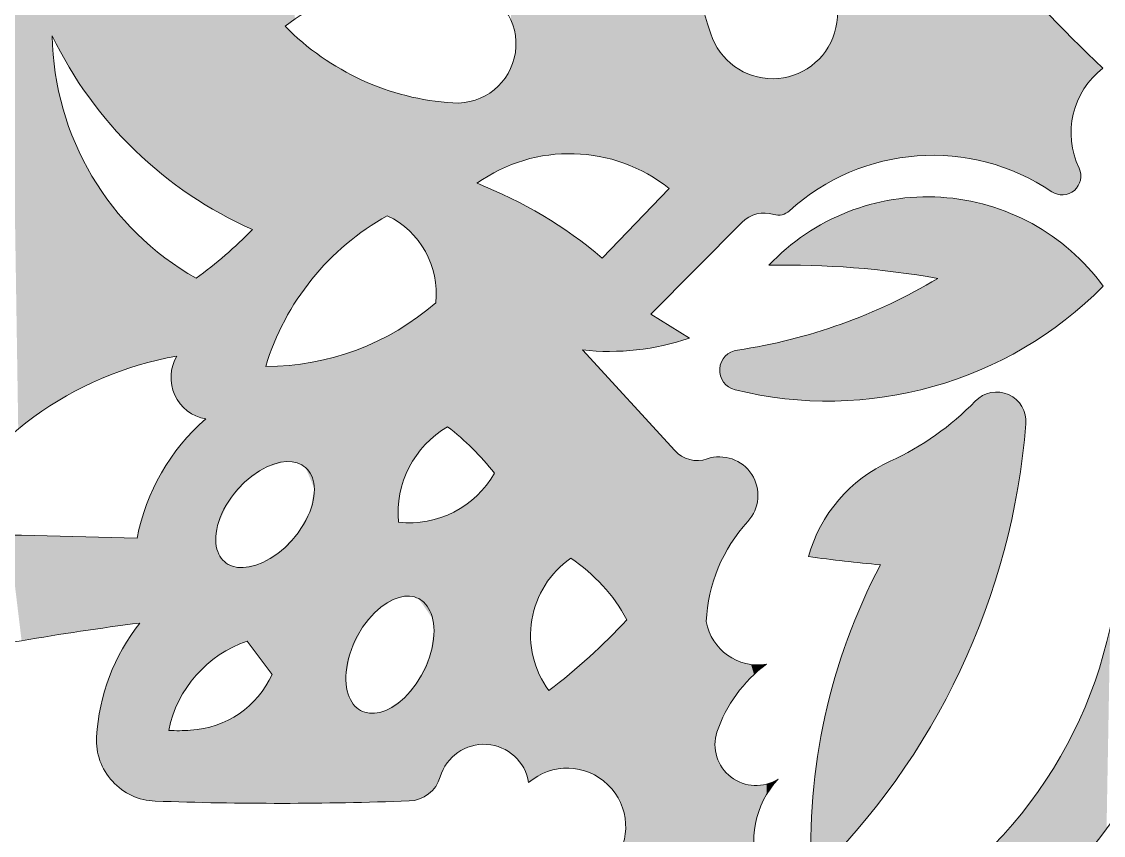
# Model space of a CAD drawing. Extents: x -99 to 297, y 0 to 529.
# Drawn here: x 210.97 to 220.08, y 345.49 to 352.34 of the extents above; entities that cross this region are included whole.
import ezdxf

# ---------------------------------------------------------------- set-up
doc = ezdxf.new("R2010")
doc.units = 0

msp = doc.modelspace()

# ---------------------------------------------------------------- linework, layer by layer
at = {"color": 7, "lineweight": 13, "ltscale": 0.020323}
msp.add_line((216.4249, 350.9365), (215.8603, 350.3517), dxfattribs=at)
at = {"color": 7, "lineweight": 13, "ltscale": 0.027256}
msp.add_line((217.0371, 350.6516), (216.2693, 349.8775), dxfattribs=at)
at = {"color": 7, "lineweight": 13, "ltscale": 0.009564}
msp.add_line((216.2693, 349.8775), (216.5947, 349.6763), dxfattribs=at)
at = {"color": 7, "lineweight": 13, "ltscale": 0.028765}
msp.add_line((215.6931, 349.5765), (216.4708, 348.7286), dxfattribs=at)
at = {"color": 7, "lineweight": 13, "ltscale": 0.008765}
msp.add_line((213.0796, 346.8432), (212.8688, 347.1233), dxfattribs=at)
at = {"color": 7, "lineweight": 13}
for points in [[(213.3595, 348.5869), (213.3441, 348.5988), (213.3274, 348.6091), (213.2904, 348.6249), (213.2483, 348.634), (213.2012, 348.6359), (213.1492, 348.6299), (213.0928, 348.6151), (213.0329, 348.5911), (212.9708, 348.5574), (212.9081, 348.5143), (212.8469, 348.4623), (212.7892, 348.4029), (212.7622, 348.3708), (212.7369, 348.3376), (212.7135, 348.3036), (212.692, 348.2689), (212.6728, 348.234), (212.6557, 348.1988), (212.6412, 348.1642), (212.6289, 348.1299), (212.6191, 348.0966), (212.6117, 348.064), (212.6066, 348.033), (212.6038, 348.0028), (212.6031, 347.9747), (212.6046, 347.9476), (212.6079, 347.9226), (212.6131, 347.8989), (212.6199, 347.8772), (212.6284, 347.8569), (212.6383, 347.8386), (212.6498, 347.8217), (212.6624, 347.8065), (212.6765, 347.7928), (212.6917, 347.7808), (212.7082, 347.7703), (212.745, 347.7542), (212.7868, 347.7447), (212.8336, 347.7424), (212.8854, 347.748), (212.9415, 347.7622), (213.0013, 347.7858), (213.0633, 347.8189), (213.126, 347.8615), (213.1874, 347.913), (213.2453, 347.9721), (213.2724, 348.004), (213.2979, 348.0371), (213.3215, 348.071), (213.3432, 348.1057), (213.3627, 348.1406), (213.38, 348.1758), (213.3948, 348.2104), (213.4074, 348.2448), (213.4174, 348.2781), (213.4251, 348.3109), (213.4304, 348.3421), (213.4335, 348.3723), (213.4344, 348.4007), (213.4332, 348.4279), (213.4301, 348.4531), (213.425, 348.477), (213.4184, 348.4988), (213.41, 348.5193), (213.4003, 348.5379), (213.389, 348.555), (213.3765, 348.5703), (213.3626, 348.5841)], [(214.3133, 347.481), (214.2955, 347.4889), (214.2769, 347.4951), (214.2372, 347.5019), (214.194, 347.501), (214.1476, 347.4919), (214.0983, 347.474), (214.0467, 347.4465), (213.9937, 347.4092), (213.9408, 347.3619), (213.8894, 347.3053), (213.8413, 347.2403), (213.7983, 347.1686), (213.7792, 347.131), (213.7619, 347.0926), (213.7466, 347.0537), (213.7334, 347.0146), (213.7224, 346.9758), (213.7135, 346.9372), (213.707, 346.8997), (213.7026, 346.8629), (213.7004, 346.8279), (213.7004, 346.7938), (213.7023, 346.762), (213.7062, 346.7314), (213.7118, 346.7033), (213.7192, 346.6768), (213.728, 346.6527), (213.7383, 346.6303), (213.7497, 346.6103), (213.7625, 346.592), (213.7762, 346.576), (213.7911, 346.5617), (213.8067, 346.5494), (213.8234, 346.5389), (213.8409, 346.5303), (213.8592, 346.5235), (213.8984, 346.5154), (213.9409, 346.5149), (213.9868, 346.5225), (214.0356, 346.5388), (214.0869, 346.5646), (214.1397, 346.6002), (214.1928, 346.6457), (214.2446, 346.7007), (214.2933, 346.7644), (214.3374, 346.835), (214.375, 346.9104), (214.391, 346.9492), (214.405, 346.9883), (214.4168, 347.0272), (214.4264, 347.0659), (214.4338, 347.1037), (214.4389, 347.1409), (214.4418, 347.1765), (214.4426, 347.2111), (214.4414, 347.2436), (214.4382, 347.2747), (214.4332, 347.3035), (214.4264, 347.3308), (214.4181, 347.3556), (214.4083, 347.3788), (214.3973, 347.3995), (214.3849, 347.4185), (214.3716, 347.4352), (214.357, 347.4502), (214.3417, 347.4631), (214.3254, 347.4742)]]:
    msp.add_lwpolyline(points, close=True, dxfattribs=at)
for centre, radius, start, end in [((228.1277, 360.487), 11.7329, 212.62128, 226.67947), ((219.0227, 353.0468), 2.3883, 166.35833, 199.69558), ((217.2947, 352.4094), 0.5469, 197.83837, 55.67321), ((214.3247, 350.8177), 1.8734, 76.9926, 127.38538), ((214.6339, 352.1566), 0.4992, 266.36054, 76.9926), ((214.7403, 353.8293), 2.1754, 224.44141, 266.36054), ((213.6171, 352.2608), 2.3913, 180.85645, 240.45364), ((214.2836, 353.6947), 3.3924, 205.67234, 246.17333), ((220.4987, 351.4052), 0.6891, 127.63483, 205.52645), ((215.5849, 349.8858), 1.3452, 51.35876, 125.45422), ((218.6449, 349.4254), 1.7919, 55.98012, 132.41415), ((219.7353, 351.0406), 0.157, 235.98012, 25.52645), ((213.4061, 347.4381), 3.8095, 49.89134, 68.46122), ((218.5994, 349.0329), 1.8344, 36.13282, 136.73912), ((215.1054, 348.8082), 2.174, 119.07152, 163.15894), ((213.7344, 350.0533), 0.7267, 353.83647, 64.34057), ((217.2273, 350.4629), 0.2679, 72.92113, 135.23388), ((217.3455, 350.8477), 0.1346, 252.92114, 312.41414), ((210.1995, 353.2494), 3.7985, 306.10673, 315.59509), ((217.4136, 343.0168), 7.2748, 79.92647, 91.18219), ((216.3258, 354.1164), 4.5903, 278.44626, 300.94232), ((217.7623, 352.4051), 3.2592, 256.08904, 315.34841), ((213.0271, 351.6096), 2.1715, 269.93607, 311.18172), ((215.9187, 351.6608), 2.0964, 263.82037, 288.8102), ((212.7833, 346.6588), 2.9111, 100.03247, 152.0652), ((212.58, 349.344), 0.3539, 149.14947, 260.08464), ((217.0197, 349.4068), 0.1703, 96.63639, 256.08904), ((219.182, 348.9742), 0.2481, 355.44624, 136.13418), ((217.3286, 350.7556), 2.3225, 294.36214, 316.13419), ((213.6812, 347.6581), 1.7716, 130.99258, 169.18469), ((214.9774, 348.2054), 0.837, 120.11311, 185.50653), ((213.1622, 347.123), 2.2825, 38.34315, 52.3198), ((213.4602, 349.4299), 5.988, 314.07311, 355.44624), ((216.6606, 348.9027), 0.2575, 222.52895, 288.72016), ((216.8475, 348.3514), 0.3246, 317.41914, 108.72016), ((218.8028, 347.5001), 1.2511, 114.36214, 164.44676), ((214.2339, 348.9459), 0.8257, 263.76341, 330.47646), ((216.4592, 348.0275), 3.7634, 308.52801, 5.81731), ((218.0663, 347.2314), 1.3307, 137.41913, 177.57276), ((209.9729, 288.4552), 59.5679, 88.106626, 89.770638), ((216.0435, 347.174), 0.7874, 124.75831, 216.46542), ((214.8041, 346.6238), 1.4346, 28.29071, 56.56046), ((219.2121, 359.3353), 11.6125, 262.00734, 265.0206), ((222.6904, 345.3996), 5.0724, 152.1828, 183.07139), ((215.132, 322.6736), 24.8053, 97.33644, 101.99233), ((213.2937, 346.2209), 1.697, 141.56161, 176.79312), ((212.2662, 350.8224), 5.1797, 307.37313, 317.20994), ((217.1722, 347.3642), 0.4421, 189.96163, 279.14852), ((213.1938, 346.1702), 1.007, 108.83361, 168.47653), ((217.9408, 345.9814), 1.1761, 126.42453, 161.39415), ((212.3473, 347.1753), 0.8041, 273.03318, 335.60563), ((212.292, 347.6285), 1.26, 266.13813, 274.45435), ((217.1552, 346.2516), 0.3454, 162.2998, 302.61063), ((212.1111, 346.2871), 0.5125, 176.79312, 267.94802), ((214.8619, 345.8709), 0.3827, 9.02152, 163.50615), ((216.7353, 347.9915), 4.1685, 299.55109, 335.15268), ((214.2224, 346.0602), 0.2842, 272.12394, 343.50614), ((215.5641, 345.559), 0.4934, 320.75246, 131.07666), ((217.9095, 345.4369), 0.7727, 137.32349, 200.50741), ((213.1444, 375.1267), 29.3706, 267.94802, 272.12394)]:
    msp.add_arc(centre, radius, start, end, dxfattribs=at)
at = {"color": 7, "lineweight": 5}
for points in [[(216.3953, 354.6488), (216.3675, 354.6312), (216.4249, 350.9365), (216.3419, 354.6105)], [(216.4249, 350.9365), (216.456, 354.6738), (216.3953, 354.6488), (216.4249, 354.6631)], [(216.4249, 350.9365), (216.6532, 352.7477), (216.456, 354.6738), (216.6439, 352.8341)], [(216.3374, 351.0009), (216.3189, 354.587), (216.2449, 351.058), (216.1856, 354.4341)], [(216.4249, 350.9365), (216.3419, 354.6105), (216.3374, 351.0009), (216.3189, 354.587)], [(216.1481, 351.1075), (216.0709, 354.5233), (216.0584, 353.5415), (216.0434, 353.6526)], [(216.2449, 351.058), (216.1856, 354.4341), (216.1481, 351.1075), (216.0709, 354.5233)], [(218.3654, 351.1953), (218.2456, 354.162), (218.2377, 354.0501), (218.2423, 354.106)], [(218.3654, 351.1953), (218.3437, 354.0112), (218.2456, 354.162)], [(218.3654, 351.1953), (218.2377, 354.0501), (218.2243, 353.9388), (218.2317, 353.9943)], [(218.5137, 351.2124), (218.4442, 353.8619), (218.3654, 351.1953), (218.3437, 354.0112)], [(218.2189, 351.1659), (218.2243, 353.9388), (218.2056, 353.8282), (218.2156, 353.8834)], [(218.3654, 351.1953), (218.2243, 353.9388), (218.2189, 351.1659)], [(218.2189, 351.1659), (218.2056, 353.8282), (218.1814, 353.7187), (218.1941, 353.7733)], [(218.663, 351.2172), (218.5469, 353.7142), (218.5137, 351.2124), (218.4442, 353.8619)], [(218.2189, 351.1659), (218.1814, 353.7187), (218.1518, 353.6105), (218.1673, 353.6644)], [(218.663, 351.2172), (218.6519, 353.5681), (218.5469, 353.7142)], [(212.8039, 353.6087), (212.8131, 352.8091), (212.8657, 353.553), (212.9132, 350.5915)], [(212.8657, 353.553), (212.9132, 350.5915), (212.9276, 353.5021), (213.024, 348.5868)], [(216.048, 353.4298), (216.1481, 351.1075), (216.0584, 353.5415)], [(218.2189, 351.1659), (218.1518, 353.6105), (218.1171, 353.5039), (218.1351, 353.557)], [(218.8122, 351.2094), (218.7591, 353.4236), (218.663, 351.2172), (218.6519, 353.5681)], [(212.9276, 353.5021), (213.024, 348.5868), (212.9928, 353.4556), (213.0246, 349.4381)], [(212.9928, 353.4556), (213.0246, 349.4381), (213.0611, 353.4137)], [(218.2189, 351.1659), (218.1171, 353.5039), (218.0771, 353.3991), (218.0977, 353.4513)], [(213.0246, 349.4381), (213.0573, 349.5374), (213.0611, 353.4137), (213.0947, 349.635)], [(213.0611, 353.4137), (213.0947, 349.635), (213.1321, 353.3765), (213.1368, 349.7307)], [(213.1321, 353.3765), (213.1368, 349.7307), (213.2055, 353.3443)], [(215.0751, 353.4065), (215.0912, 352.357), (215.1146, 353.3191), (215.1204, 352.2689)], [(216.048, 353.4298), (216.0128, 353.3234), (216.1481, 351.1075), (216.0476, 351.149)], [(217.936, 351.071), (217.9387, 353.3585), (217.8415, 352.421), (217.847, 353.423)], [(218.0755, 351.1244), (218.032, 353.2964), (217.936, 351.071), (217.9387, 353.3585)], [(218.0755, 351.1244), (218.0771, 353.3991), (218.032, 353.2964), (218.0552, 353.3475)], [(218.2189, 351.1659), (218.0771, 353.3991), (218.0755, 351.1244)], [(218.9602, 351.1893), (218.8685, 353.2807), (218.8122, 351.2094), (218.7591, 353.4236)], [(210.872, 353.2942), (210.9394, 348.9116), (210.9912, 353.236), (211.0702, 349.0125)], [(213.1368, 349.7307), (213.1872, 352.3062), (213.2055, 353.3443), (213.2707, 352.3664)], [(215.1146, 353.3191), (215.1204, 352.2689), (215.1737, 353.2238)], [(215.9546, 353.2275), (216.0476, 351.149), (216.0128, 353.3234)], [(219.106, 351.1569), (218.9801, 353.1396), (218.9602, 351.1893), (218.8685, 353.2807)], [(210.9912, 353.236), (211.0702, 349.0125), (211.1099, 353.1768), (211.2065, 349.1059)], [(211.1099, 353.1768), (211.2065, 349.1059), (211.228, 353.1165)], [(215.1204, 352.2689), (215.1328, 352.177), (215.1737, 353.2238), (215.1932, 351.1727)], [(215.1737, 353.2238), (215.1932, 351.1727), (215.2528, 353.1442), (215.2984, 351.2001)], [(215.8763, 353.1472), (215.9441, 351.1822), (215.9546, 353.2275), (216.0476, 351.149)], [(211.2065, 349.1059), (211.2261, 352.2251), (211.228, 353.1165), (211.294, 352.0915)], [(211.228, 353.1165), (211.294, 352.0915), (211.3456, 353.0551), (211.3677, 351.961)], [(215.2528, 353.1442), (215.2984, 351.2001), (215.3477, 353.0845), (215.4054, 351.219)], [(215.3477, 353.0845), (215.4054, 351.219), (215.4536, 353.0476), (215.5136, 351.2291)], [(215.6764, 353.0486), (215.7308, 351.2231), (215.782, 353.0866), (215.8383, 351.2069)], [(215.782, 353.0866), (215.8383, 351.2069), (215.8763, 353.1472), (215.9441, 351.1822)], [(219.106, 351.1569), (219.0939, 353.0002), (218.9801, 353.1396)], [(211.3456, 353.0551), (211.3677, 351.961), (211.4626, 352.9926)], [(211.3677, 351.961), (211.4472, 351.8339), (211.4626, 352.9926), (211.5321, 351.7104)], [(211.4626, 352.9926), (211.5321, 351.7104), (211.5791, 352.9291), (211.6224, 351.5909)], [(215.4536, 353.0476), (215.5136, 351.2291), (215.5651, 353.0354), (215.6223, 351.2305)], [(215.5651, 353.0354), (215.6223, 351.2305), (215.6764, 353.0486), (215.7308, 351.2231)], [(219.2486, 351.1125), (219.2097, 352.8625), (219.106, 351.1569), (219.0939, 353.0002)], [(211.5791, 352.9291), (211.6224, 351.5909), (211.6949, 352.8645), (211.7179, 351.4754)], [(211.6949, 352.8645), (211.7179, 351.4754), (211.8102, 352.7989), (211.8185, 351.3642)], [(212.8131, 352.8091), (212.2652, 352.5259), (212.389, 350.8807), (212.2666, 350.9672)], [(212.8131, 352.8091), (212.389, 350.8807), (212.6447, 350.7245), (212.5151, 350.7998)], [(212.8131, 352.8091), (212.6447, 350.7245), (212.9132, 350.5915), (212.7775, 350.655)], [(219.387, 351.0564), (219.3277, 352.7267), (219.2486, 351.1125), (219.2097, 352.8625)], [(211.8102, 352.7989), (211.8185, 351.3642), (211.9249, 352.7322)], [(211.8185, 351.3642), (211.9238, 351.2576), (211.9249, 352.7322), (212.0337, 351.1558)], [(211.9249, 352.7322), (212.0337, 351.1558), (212.0389, 352.6645), (212.1481, 351.0589)], [(216.4249, 350.9365), (216.6812, 352.5763), (216.6532, 352.7477), (216.6656, 352.6618)], [(219.5203, 350.9889), (219.4477, 352.5927), (219.387, 351.0564), (219.3277, 352.7267)], [(212.0389, 352.6645), (212.1481, 351.0589), (212.1524, 352.5957), (212.2666, 350.9672)], [(212.1524, 352.5957), (212.2666, 350.9672), (212.2652, 352.5259)], [(216.4249, 350.9365), (216.2693, 349.8775), (216.6812, 352.5763), (217.0371, 350.6516)], [(217.0371, 350.6516), (216.6998, 352.4915), (216.6812, 352.5763)], [(219.6474, 350.9106), (219.5698, 352.4605), (219.5203, 350.9889), (219.4477, 352.5927)], [(217.0371, 350.6516), (216.7463, 352.3242), (216.6998, 352.4915), (216.7216, 352.4074)], [(219.6939, 352.3302), (219.5698, 352.4605), (219.6697, 350.898), (219.6474, 350.9106)], [(217.936, 351.071), (217.8415, 352.421), (217.8014, 351.0063), (217.8289, 352.292)], [(213.1368, 349.7307), (213.1834, 349.8243), (213.1872, 352.3062), (213.2345, 349.9155)], [(213.1872, 352.3062), (213.2345, 349.9155), (213.2585, 352.2368), (213.2899, 350.0042)], [(217.0371, 350.6516), (216.8282, 352.1241), (216.7463, 352.3242), (216.7741, 352.2419)], [(217.7159, 352.0606), (217.8014, 351.0063), (217.7862, 352.1696), (217.8289, 352.292)], [(219.6939, 352.3302), (219.6697, 350.898), (219.7189, 350.8846), (219.6938, 350.8893)], [(219.82, 352.2018), (219.6939, 352.3302), (219.7445, 350.884), (219.7189, 350.8846)], [(211.3478, 349.1914), (211.2335, 352.0698), (211.2065, 349.1059), (211.2261, 352.2251)], [(213.2585, 352.2368), (213.2899, 350.0042), (213.3328, 352.1707), (213.3495, 350.0901)], [(213.3328, 352.1707), (213.3495, 350.0901), (213.4101, 352.1081), (213.4131, 350.173)], [(215.1328, 352.177), (215.1279, 352.0843), (215.1932, 351.1727), (215.106, 351.9941)], [(219.82, 352.2018), (219.7445, 350.884), (219.7942, 350.8952), (219.7698, 350.8875)], [(219.82, 352.2018), (219.7942, 350.8952), (219.811, 351.4495), (219.8098, 351.391)], [(219.82, 352.2018), (219.811, 351.4495), (219.8284, 351.5652), (219.8173, 351.5077)], [(219.948, 352.0754), (219.82, 352.2018), (219.8444, 351.6215), (219.8284, 351.5652)], [(213.4101, 352.1081), (213.4131, 350.173), (213.4902, 352.0491), (213.4807, 350.2528)], [(217.0371, 350.6516), (217.0105, 351.9422), (216.8282, 352.1241), (216.9085, 352.0222)], [(219.948, 352.0754), (219.8444, 351.6215), (219.8904, 351.729), (219.8651, 351.6762)], [(219.948, 352.0754), (219.8904, 351.729), (219.9539, 351.8272), (219.9201, 351.7795)], [(219.948, 352.0754), (219.9539, 351.8272), (220.0331, 351.9133), (219.9917, 351.8719)], [(219.948, 352.0754), (220.0331, 351.9133), (220.0779, 351.951)], [(211.3478, 349.1914), (211.2784, 351.7624), (211.2335, 352.0698), (211.2509, 351.9154)], [(213.4902, 352.0491), (213.4807, 350.2528), (213.552, 350.3292)], [(213.4902, 352.0491), (213.552, 350.3292), (213.5728, 351.9938), (213.6269, 350.4021)], [(213.5728, 351.9938), (213.6269, 350.4021), (213.658, 351.9424), (213.7053, 350.4714)], [(215.1932, 351.1727), (215.106, 351.9941), (215.0906, 351.1369), (215.0678, 351.9096)], [(217.622, 351.9713), (217.6726, 350.9305), (217.7159, 352.0606), (217.8014, 351.0063)], [(213.658, 351.9424), (213.7053, 350.4714), (213.7453, 351.8949), (213.7868, 350.5367)], [(213.7453, 351.8949), (213.7868, 350.5367), (213.8348, 351.8514), (213.8715, 350.5981)], [(215.0906, 351.1369), (215.0678, 351.9096), (215.0146, 351.8336)], [(217.1284, 351.8884), (217.0105, 351.9422), (217.0503, 350.6641), (217.0371, 350.6516)], [(217.5096, 351.9065), (217.3852, 351.8701), (217.3999, 350.7245), (217.3918, 350.7213)], [(217.5096, 351.9065), (217.3999, 350.7245), (217.4153, 350.7326), (217.4077, 350.7283)], [(217.5096, 351.9065), (217.4153, 350.7326), (217.4297, 350.7426), (217.4227, 350.7374)], [(217.4297, 350.7426), (217.4363, 350.7483), (217.5096, 351.9065), (217.5507, 350.8444)], [(217.5096, 351.9065), (217.5507, 350.8444), (217.622, 351.9713), (217.6726, 350.9305)], [(213.8348, 351.8514), (213.8715, 350.5981), (213.9262, 351.8121), (213.9589, 350.6554)], [(213.9262, 351.8121), (213.9589, 350.6554), (214.0192, 351.777), (214.0491, 350.7084)], [(214.9482, 351.7687), (214.9912, 351.0929), (215.0146, 351.8336), (215.0906, 351.1369)], [(217.1284, 351.8884), (217.0503, 350.6641), (217.0792, 350.6862), (217.0644, 350.6756)], [(217.1284, 351.8884), (217.0792, 350.6862), (217.1108, 350.7042), (217.0947, 350.6957)], [(217.1284, 351.8884), (217.1108, 350.7042), (217.1446, 350.7177), (217.1275, 350.7115)], [(217.2557, 351.8639), (217.1284, 351.8884), (217.1621, 350.7228), (217.1446, 350.7177)], [(217.2557, 351.8639), (217.1621, 350.7228), (217.198, 350.7292), (217.1799, 350.7266)], [(217.2557, 351.8639), (217.198, 350.7292), (217.2343, 350.7307), (217.2161, 350.7306)], [(217.2557, 351.8639), (217.2343, 350.7307), (217.2705, 350.7273), (217.2525, 350.7296)], [(217.3852, 351.8701), (217.2557, 351.8639), (217.2884, 350.7238), (217.2705, 350.7273)], [(217.3852, 351.8701), (217.2884, 350.7238), (217.3144, 350.7167), (217.306, 350.719)], [(217.3852, 351.8701), (217.3144, 350.7167), (217.3316, 350.7138), (217.323, 350.715)], [(217.3852, 351.8701), (217.3316, 350.7138), (217.3491, 350.7131), (217.3403, 350.7132)], [(217.3852, 351.8701), (217.3491, 350.7131), (217.3664, 350.7147), (217.3578, 350.7136)], [(217.3852, 351.8701), (217.3664, 350.7147), (217.3835, 350.7185), (217.375, 350.7163)], [(217.3852, 351.8701), (217.3835, 350.7185), (217.3918, 350.7213)], [(211.3478, 349.1914), (211.3157, 351.6115), (211.2784, 351.7624)], [(214.1138, 351.7462), (214.0192, 351.777), (214.0985, 350.6823), (214.0491, 350.7084)], [(214.1138, 351.7462), (214.0985, 350.6823), (214.2097, 351.7197), (214.1457, 350.6524)], [(214.1457, 350.6524), (214.1905, 350.619), (214.2097, 351.7197), (214.2326, 350.5823)], [(214.2097, 351.7197), (214.2326, 350.5823), (214.3067, 351.6976), (214.2718, 350.5425)], [(214.7856, 351.681), (214.8046, 350.9816), (214.871, 351.7173), (214.8957, 351.041)], [(214.871, 351.7173), (214.8957, 351.041), (214.9482, 351.7687), (214.9912, 351.0929)], [(214.3067, 351.6976), (214.2718, 350.5425), (214.3078, 350.4998)], [(214.4046, 351.6801), (214.3067, 351.6976), (214.3404, 350.4544), (214.3078, 350.4998)], [(214.4046, 351.6801), (214.3404, 350.4544), (214.3947, 350.3568), (214.3694, 350.4066)], [(214.4046, 351.6801), (214.3947, 350.3568), (214.4161, 350.3051)], [(214.5032, 351.6669), (214.4046, 351.6801), (214.4334, 350.252), (214.4161, 350.3051)], [(214.5032, 351.6669), (214.4334, 350.252), (214.4556, 350.1426), (214.4466, 350.1977)], [(214.5032, 351.6669), (214.4556, 350.1426), (214.4608, 350.031), (214.4603, 350.0869)], [(214.5069, 348.8977), (214.5032, 351.6669), (214.4587, 348.8624), (214.4608, 350.031)], [(214.5069, 348.8977), (214.5574, 348.9294), (214.5032, 351.6669), (214.6023, 351.6584)], [(214.5574, 348.9294), (214.5848, 348.908), (214.6023, 351.6584), (214.6118, 348.8861)], [(214.6023, 351.6584), (214.6118, 348.8861), (214.695, 351.6611), (214.6385, 348.8638)], [(214.695, 351.6611), (214.6385, 348.8638), (214.6649, 348.8411)], [(214.6649, 348.8411), (214.6909, 348.818), (214.695, 351.6611), (214.7166, 348.7944)], [(214.695, 351.6611), (214.7166, 348.7944), (214.7856, 351.681), (214.7419, 348.7706)], [(214.7856, 351.681), (214.7419, 348.7706), (214.7668, 348.7463)], [(214.7668, 348.7463), (214.7914, 348.7216), (214.7856, 351.681), (214.8046, 350.9816)], [(211.4938, 349.2688), (211.3627, 351.4633), (211.3478, 349.1914), (211.3157, 351.6115)], [(211.4852, 351.1778), (211.4193, 351.3186), (211.4938, 349.2688), (211.3627, 351.4633)], [(219.8098, 351.391), (219.7942, 350.8952), (219.8135, 351.3326), (219.817, 350.9067)], [(219.8221, 351.2747), (219.8135, 351.3326), (219.8377, 350.9218), (219.817, 350.9067)], [(219.8221, 351.2747), (219.8377, 350.9218), (219.8356, 351.2177)], [(211.56, 351.0416), (211.4852, 351.1778), (211.644, 349.3377), (211.4938, 349.2688)], [(219.8539, 351.1621), (219.8356, 351.2177), (219.8557, 350.94), (219.8377, 350.9218)], [(219.8539, 351.1621), (219.8557, 350.94), (219.8769, 351.1083)], [(219.8557, 350.94), (219.8704, 350.9608), (219.8769, 351.1083), (219.8816, 350.9839)], [(219.8769, 351.1083), (219.8816, 350.9839), (219.886, 351.0844), (219.8889, 351.0084)], [(219.886, 351.0844), (219.8889, 351.0084), (219.8911, 351.0593), (219.8921, 351.0338)], [(211.56, 351.0416), (211.644, 349.3377), (211.6436, 350.9105)], [(214.8156, 348.6966), (214.8046, 350.9816), (214.7914, 348.7216)], [(214.8761, 350.9525), (214.8046, 350.9816), (214.8394, 348.6712), (214.8156, 348.6966)], [(211.6436, 350.9105), (211.644, 349.3377), (211.7355, 350.7852), (211.7977, 349.3981)], [(214.8761, 350.9525), (214.8394, 348.6712), (214.8858, 348.6194), (214.8628, 348.6455)], [(214.947, 350.9221), (214.8761, 350.9525), (214.9084, 348.5929), (214.8858, 348.6194)], [(214.947, 350.9221), (214.9084, 348.5929), (214.9524, 348.539), (214.9306, 348.5661)], [(214.947, 350.9221), (214.9524, 348.539), (215.0173, 350.8901)], [(214.9524, 348.539), (215.0117, 346.2231), (215.0173, 350.8901), (215.0687, 346.193)], [(215.0173, 350.8901), (215.0687, 346.193), (215.0869, 350.8568), (215.1198, 346.1537)], [(216.4249, 350.9365), (215.8603, 350.3517), (215.9212, 349.5644), (215.8641, 349.5651)], [(216.4249, 350.9365), (215.9212, 349.5644), (216.0355, 349.5676), (215.9784, 349.5652)], [(216.4249, 350.9365), (216.0355, 349.5676), (216.1494, 349.5771), (216.0925, 349.5716)], [(216.4249, 350.9365), (216.1494, 349.5771), (216.2693, 349.8775), (216.2061, 349.5841)], [(215.0869, 350.8568), (215.1198, 346.1537), (215.1557, 350.822), (215.1635, 346.1065)], [(215.1557, 350.822), (215.1635, 346.1065), (215.2239, 350.7859)], [(218.1153, 350.8022), (218.0665, 350.2622), (217.9245, 350.7386), (217.9775, 350.2697)], [(218.1153, 350.8022), (218.312, 350.8446), (218.0665, 350.2622), (218.1554, 350.2537)], [(218.312, 350.8446), (218.2442, 350.244), (218.1554, 350.2537)], [(218.5122, 350.8652), (218.3329, 350.2332), (218.312, 350.8446), (218.2442, 350.244)], [(218.5098, 350.2085), (218.4214, 350.2214), (218.5122, 350.8652), (218.3329, 350.2332)], [(218.598, 350.1945), (218.5098, 350.2085), (218.7134, 350.8637), (218.5122, 350.8652)], [(218.598, 350.1945), (218.7134, 350.8637), (218.686, 350.1794)], [(218.686, 350.1794), (218.7134, 350.8637), (218.8461, 349.3314), (218.9132, 350.8402)], [(218.8461, 349.3314), (218.9132, 350.8402), (219.0424, 349.4078), (219.1093, 350.795)], [(211.7355, 350.7852), (211.7977, 349.3981), (211.8353, 350.666), (211.9547, 349.4496)], [(215.1635, 346.1065), (215.1988, 346.0526), (215.2239, 350.7859), (215.2245, 345.9935)], [(215.2239, 350.7859), (215.2245, 345.9935), (215.2914, 350.7484), (215.2399, 345.9309)], [(215.2914, 350.7484), (215.2399, 345.9309), (215.2567, 347.1455), (215.3142, 345.9844)], [(215.2914, 350.7484), (215.2567, 347.1455), (215.2667, 347.3024), (215.2578, 347.2242)], [(215.2914, 350.7484), (215.2667, 347.3024), (215.3077, 347.4543), (215.2834, 347.3794)], [(215.358, 350.7095), (215.2914, 350.7484), (215.3394, 347.5263), (215.3077, 347.4543)], [(215.358, 350.7095), (215.3394, 347.5263), (215.4239, 350.6693), (215.3781, 347.5949)], [(217.9245, 350.7386), (217.7992, 350.2813), (217.7417, 350.6544), (217.71, 350.2855)], [(217.9775, 350.2697), (217.8884, 350.2761), (217.9245, 350.7386), (217.7992, 350.2813)], [(219.0424, 349.4078), (219.1093, 350.795), (219.2334, 349.4967), (219.2992, 350.7285)], [(219.2334, 349.4967), (219.2992, 350.7285), (219.4182, 349.5978), (219.4807, 350.6417)], [(211.8353, 350.666), (211.9547, 349.4496), (211.9427, 350.5536)], [(215.3781, 347.5949), (215.4235, 347.6593), (215.4239, 350.6693), (215.475, 347.7188)], [(215.4239, 350.6693), (215.475, 347.7188), (215.4889, 350.6278), (215.5323, 347.7728)], [(215.4889, 350.6278), (215.5323, 347.7728), (215.5531, 350.5849), (215.5947, 347.8209)], [(217.5692, 350.5507), (217.7417, 350.6544), (217.5314, 350.2906), (217.6207, 350.2886)], [(217.7417, 350.6544), (217.71, 350.2855), (217.6207, 350.2886)], [(219.4182, 349.5978), (219.4807, 350.6417), (219.596, 349.7107), (219.6516, 350.5355)], [(211.9427, 350.5536), (211.9547, 349.4496), (212.0571, 350.4485), (212.1144, 349.4921)], [(213.024, 348.5868), (212.8576, 350.5359), (212.8534, 348.4684), (212.8294, 350.5085)], [(212.9132, 350.5915), (212.8855, 350.5635), (213.024, 348.5868), (212.8576, 350.5359)], [(215.5531, 350.5849), (215.5947, 347.8209), (215.6164, 350.5408), (215.6312, 347.7959)], [(215.6164, 350.5408), (215.6312, 347.7959), (215.6788, 350.4954), (215.6669, 347.7699)], [(217.5692, 350.5507), (217.5314, 350.2906), (217.4092, 350.4288), (217.4421, 350.2915)], [(219.596, 349.7107), (219.6516, 350.5355), (219.7663, 349.8347), (219.8099, 350.4112)], [(212.0571, 350.4485), (212.1144, 349.4921), (212.1782, 350.351), (212.2762, 349.5255)], [(212.8534, 348.4684), (212.8009, 350.4814), (212.743, 350.4282), (212.7721, 350.4547)], [(212.8534, 348.4684), (212.8294, 350.5085), (212.8009, 350.4814)], [(215.6669, 347.7699), (215.7019, 347.7427), (215.6788, 350.4954), (215.6931, 349.5765)], [(215.6788, 350.4954), (215.6931, 349.5765), (215.7403, 350.4487), (215.75, 349.5712)], [(215.7403, 350.4487), (215.75, 349.5712), (215.8008, 350.4008), (215.807, 349.5673)], [(212.1782, 350.351), (212.2762, 349.5255), (212.3053, 350.2615)], [(212.7061, 348.292), (212.6542, 350.3506), (212.6191, 348.0963), (212.6241, 350.3253)], [(212.7061, 348.292), (212.7137, 350.402), (212.6542, 350.3506), (212.6841, 350.3762)], [(212.8534, 348.4684), (212.743, 350.4282), (212.7061, 348.292), (212.7137, 350.402)], [(215.8008, 350.4008), (215.807, 349.5673), (215.8603, 350.3517), (215.8641, 349.5651)], [(217.3528, 350.2913), (217.2635, 350.29), (217.4421, 350.2915), (217.4092, 350.4288)], [(219.7663, 349.8347), (219.8099, 350.4112), (219.9281, 349.9695), (219.9535, 350.2703)], [(212.2762, 349.5255), (212.2784, 349.1588), (212.3053, 350.2615), (212.303, 349.1237)], [(212.3053, 350.2615), (212.303, 349.1237), (212.3316, 349.0919)], [(212.4379, 350.1805), (212.3053, 350.2615), (212.3638, 349.0638), (212.3316, 349.0919)], [(212.501, 350.2275), (212.5191, 348.9954), (212.5321, 350.2515)], [(212.5191, 348.9954), (212.5305, 346.9279), (212.5321, 350.2515), (212.5812, 346.9694)], [(212.5321, 350.2515), (212.5812, 346.9694), (212.563, 350.2758), (212.5937, 350.3004)], [(212.6041, 348.0078), (212.5937, 350.3004), (212.6345, 347.0076), (212.5812, 346.9694)], [(212.6041, 348.0078), (212.6191, 348.0963), (212.5937, 350.3004), (212.6241, 350.3253)], [(219.9281, 349.9695), (219.9535, 350.2703), (220.0809, 350.1145)], [(212.4379, 350.1805), (212.3638, 349.0638), (212.4373, 349.0201), (212.3992, 349.0397)], [(212.4379, 350.1805), (212.4373, 349.0201), (212.4696, 350.2038), (212.4774, 349.0053)], [(212.501, 350.2275), (212.4696, 350.2038), (212.5191, 348.9954), (212.4774, 349.0053)], [(218.6453, 349.2678), (218.5887, 350.1227), (218.8461, 349.3314), (218.686, 350.1794)], [(218.4408, 349.2173), (218.39, 350.0165), (218.49, 350.0684)], [(218.6453, 349.2678), (218.4408, 349.2173), (218.5887, 350.1227), (218.49, 350.0684)], [(214.3819, 349.9126), (214.4132, 348.8238), (214.4569, 349.9753), (214.4587, 348.8624)], [(214.4569, 349.9753), (214.4587, 348.8624), (214.4608, 350.031)], [(218.2335, 349.1801), (218.2888, 349.9671), (218.4408, 349.2173), (218.39, 350.0165)], [(214.3042, 349.8534), (214.331, 348.7372), (214.3819, 349.9126)], [(214.331, 348.7372), (214.3706, 348.782), (214.3819, 349.9126), (214.4132, 348.8238)], [(218.0829, 349.8758), (218.1864, 349.9202), (218.2335, 349.1801), (218.2888, 349.9671)], [(214.224, 349.7977), (214.1413, 349.7457), (214.1553, 348.3628), (214.1461, 348.3038)], [(214.224, 349.7977), (214.1553, 348.3628), (214.186, 348.4781), (214.1686, 348.421)], [(214.224, 349.7977), (214.186, 348.4781), (214.2328, 348.5879), (214.2075, 348.5338)], [(214.3042, 349.8534), (214.224, 349.7977), (214.262, 348.64), (214.2328, 348.5879)], [(214.3042, 349.8534), (214.262, 348.64), (214.331, 348.7372), (214.2948, 348.6898)], [(216.2693, 349.8775), (216.2061, 349.5841), (216.3188, 349.6029), (216.2626, 349.5927)], [(216.5947, 349.6763), (216.2693, 349.8775), (216.3747, 349.6145), (216.3188, 349.6029)], [(217.8138, 349.1463), (217.7662, 349.758), (217.8727, 349.7947)], [(218.0242, 349.1564), (217.8138, 349.1463), (217.9783, 349.8339), (217.8727, 349.7947)], [(218.0242, 349.1564), (217.9783, 349.8339), (218.2335, 349.1801), (218.0829, 349.8758)], [(214.0563, 349.6975), (214.1294, 347.4862), (214.1413, 349.7457)], [(214.1294, 347.4862), (214.1406, 348.1846), (214.1413, 349.7457), (214.1412, 348.2443)], [(214.1413, 349.7457), (214.1412, 348.2443), (214.1461, 348.3038)], [(217.4418, 349.6639), (217.5507, 349.6926), (217.6031, 349.1498), (217.6589, 349.724)], [(217.6031, 349.1498), (217.6589, 349.724), (217.8138, 349.1463), (217.7662, 349.758)], [(213.7896, 349.5764), (213.8465, 347.248), (213.8803, 349.6127), (213.9861, 347.403)], [(213.8803, 349.6127), (213.9861, 347.403), (213.9693, 349.6531)], [(214.0563, 349.6975), (213.9693, 349.6531), (214.1294, 347.4862), (213.9861, 347.403)], [(216.5947, 349.6763), (216.3747, 349.6145), (216.4856, 349.6424), (216.4303, 349.6277)], [(216.5947, 349.6763), (216.4856, 349.6424), (216.5404, 349.6586)], [(217.1848, 349.1975), (217.1113, 349.5939), (217.222, 349.6145)], [(217.3932, 349.1669), (217.1848, 349.1975), (217.3322, 349.6378), (217.222, 349.6145)], [(217.3932, 349.1669), (217.3322, 349.6378), (217.6031, 349.1498), (217.4418, 349.6639)], [(212.2565, 349.4875), (212.2583, 349.1966), (212.2762, 349.5255), (212.2784, 349.1588)], [(213.6038, 349.5161), (213.698, 345.7613), (213.6974, 349.5442), (213.7005, 346.8281)], [(213.6974, 349.5442), (213.7005, 346.8281), (213.7896, 349.5764)], [(213.7005, 346.8281), (213.7421, 347.041), (213.7896, 349.5764), (213.8465, 347.248)], [(216.4708, 348.7286), (215.6931, 349.5765), (215.7359, 347.7145), (215.7019, 347.7427)], [(216.867, 349.3314), (216.8778, 349.5009), (216.8823, 349.3062), (216.8962, 349.524)], [(216.8823, 349.3062), (216.8962, 349.524), (216.9018, 349.2839), (216.9184, 349.5436)], [(216.9018, 349.2839), (216.9184, 349.5436), (216.9249, 349.2653), (216.9436, 349.5591)], [(216.9249, 349.2653), (216.9436, 349.5591), (216.9508, 349.2511), (216.9711, 349.57)], [(216.9508, 349.2511), (216.9711, 349.57), (216.9788, 349.2415), (217, 349.576)], [(216.9788, 349.2415), (217, 349.576), (217.1848, 349.1975), (217.1113, 349.5939)], [(212.2315, 349.4057), (212.2323, 349.278), (212.2415, 349.4474), (212.2428, 349.2365)], [(212.2415, 349.4474), (212.2428, 349.2365), (212.2565, 349.4875), (212.2583, 349.1966)], [(213.0246, 349.4381), (213.024, 348.5868), (213.1223, 349.4402), (213.1821, 348.6346)], [(213.2198, 349.4467), (213.1223, 349.4402), (213.251, 348.6336), (213.1821, 348.6346)], [(213.2198, 349.4467), (213.251, 348.6336), (213.3169, 349.4575)], [(213.251, 348.6336), (213.3103, 348.6174), (213.3169, 349.4575), (213.3595, 348.5869)], [(213.3169, 349.4575), (213.3595, 348.5869), (213.4134, 349.4727), (213.4342, 348.4096)], [(213.4134, 349.4727), (213.4342, 348.4096), (213.5091, 349.4923), (213.5643, 345.7591)], [(213.5091, 349.4923), (213.5643, 345.7591), (213.6038, 349.5161), (213.698, 345.7613)], [(216.8542, 349.4468), (216.8505, 349.388), (216.8498, 349.4176)], [(216.8505, 349.388), (216.8542, 349.4468), (216.8563, 349.359), (216.8636, 349.4749)], [(216.8563, 349.359), (216.8636, 349.4749), (216.867, 349.3314), (216.8778, 349.5009)], [(212.2266, 349.3632), (212.2269, 349.3204), (212.2315, 349.4057), (212.2323, 349.278)], [(219.0846, 347.3752), (218.9862, 347.1235), (219.0315, 349.1715), (219.0031, 349.1461)], [(219.0846, 347.3752), (219.0315, 349.1715), (219.0981, 349.2077), (219.0634, 349.1921)], [(219.1716, 347.631), (219.0846, 347.3752), (219.1348, 349.2178), (219.0981, 349.2077)], [(219.1716, 347.631), (219.1348, 349.2178), (219.2469, 347.8905), (219.1726, 349.2221)], [(219.1726, 349.2221), (219.2106, 349.2207), (219.2469, 347.8905), (219.2479, 349.2134)], [(219.2469, 347.8905), (219.2479, 349.2134), (219.3105, 348.1531), (219.2837, 349.2005)], [(219.3105, 348.1531), (219.2837, 349.2005), (219.3171, 349.1823)], [(219.3622, 348.4184), (219.3105, 348.1531), (219.3473, 349.1592), (219.3171, 349.1823)], [(219.3622, 348.4184), (219.3473, 349.1592), (219.4018, 348.6857), (219.3737, 349.1317)], [(218.9862, 347.1235), (218.8765, 346.8765), (218.9248, 349.0685), (218.8843, 349.031)], [(218.9862, 347.1235), (218.9248, 349.0685), (219.0031, 349.1461), (218.9644, 349.1068)], [(219.3737, 349.1317), (219.3955, 349.1006), (219.4018, 348.6857), (219.4123, 349.0664)], [(219.4018, 348.6857), (219.4123, 349.0664), (219.4293, 348.9545), (219.4237, 349.0302)], [(212.4644, 348.9458), (212.4827, 346.8832), (212.5191, 348.9954), (212.5305, 346.9279)], [(218.8765, 346.8765), (218.8006, 348.9591), (218.8843, 349.031), (218.8429, 348.9946)], [(219.4293, 348.9545), (219.4237, 349.0302), (219.4294, 348.9926)], [(212.3614, 348.8401), (212.3962, 346.7849), (212.4118, 348.894), (212.4378, 346.8354)], [(212.4118, 348.894), (212.4378, 346.8354), (212.4644, 348.9458), (212.4827, 346.8832)], [(218.6243, 346.3987), (218.669, 348.8589), (218.7558, 346.6348), (218.7137, 348.8912)], [(218.7558, 346.6348), (218.7137, 348.8912), (218.7575, 348.9247)], [(218.8765, 346.8765), (218.7558, 346.6348), (218.8006, 348.9591), (218.7575, 348.9247)], [(212.3134, 348.7841), (212.3232, 346.6762), (212.3614, 348.8401)], [(212.3232, 346.6762), (212.3579, 346.7317), (212.3614, 348.8401), (212.3962, 346.7849)], [(218.6243, 346.3987), (218.5306, 348.7682), (218.5774, 348.7974)], [(218.5774, 348.7974), (218.6236, 348.8276), (218.6243, 346.3987), (218.669, 348.8589)], [(212.2244, 348.6663), (212.2223, 346.4351), (212.2677, 348.7261), (212.2416, 346.4977)], [(212.2416, 346.4977), (212.2649, 346.5589), (212.2677, 348.7261), (212.2921, 346.6185)], [(212.2677, 348.7261), (212.2921, 346.6185), (212.3134, 348.7841), (212.3232, 346.6762)], [(216.4708, 348.7286), (215.7359, 347.7145), (215.8014, 347.655), (215.7691, 347.6853)], [(216.4708, 348.7286), (215.8014, 347.655), (215.8631, 347.5916), (215.8327, 347.6238)], [(216.4708, 348.7286), (215.8631, 347.5916), (215.9207, 347.5245), (215.8924, 347.5585)], [(216.4708, 348.7286), (215.9207, 347.5245), (215.9741, 347.4539), (215.9479, 347.4896)], [(216.4708, 348.7286), (215.9741, 347.4539), (216.023, 347.3802), (215.9991, 347.4175)], [(216.4708, 348.7286), (216.023, 347.3802), (216.0673, 347.3037), (216.0458, 347.3423)], [(216.8137, 346.2), (216.4839, 348.7154), (216.0673, 347.3037), (216.4708, 348.7286)], [(216.8137, 346.2), (216.5127, 348.6919), (216.4839, 348.7154), (216.4979, 348.7031)], [(218.386, 348.6877), (218.4349, 348.7134), (218.4823, 346.1688), (218.483, 348.7403)], [(218.4823, 346.1688), (218.483, 348.7403), (218.6243, 346.3987), (218.5306, 348.7682)], [(212.2071, 346.3714), (212.2223, 346.4351), (212.1837, 348.6048), (212.2244, 348.6663)], [(216.8137, 346.2), (216.5446, 348.6728), (216.5127, 348.6919), (216.5283, 348.6818)], [(216.8137, 346.2), (216.5789, 348.6585), (216.5446, 348.6728), (216.5614, 348.665)], [(216.8137, 346.2), (216.6149, 348.6493), (216.5789, 348.6585), (216.5967, 348.6532)], [(216.8098, 346.2526), (216.7368, 347.2877), (216.6149, 348.6493), (216.6333, 348.6466)], [(216.8098, 346.2526), (216.6149, 348.6493), (216.8137, 346.2)], [(216.7368, 347.2877), (216.6518, 348.6453), (216.6333, 348.6466)], [(216.7368, 347.2877), (216.6889, 348.6467), (216.6518, 348.6453), (216.6704, 348.6454)], [(216.7368, 347.2877), (216.7255, 348.6535), (216.6889, 348.6467), (216.7073, 348.6494)], [(216.7433, 348.6588), (216.7255, 348.6535), (216.7405, 347.3459), (216.7368, 347.2877)], [(216.7433, 348.6588), (216.7405, 347.3459), (216.7468, 347.4038)], [(216.7952, 348.6717), (216.7433, 348.6588), (216.7556, 347.4614), (216.7468, 347.4038)], [(216.7952, 348.6717), (216.7556, 347.4614), (216.7808, 347.5752), (216.767, 347.5186)], [(216.7952, 348.6717), (216.7808, 347.5752), (216.7971, 347.6312)], [(216.8485, 348.676), (216.7952, 348.6717), (216.8158, 347.6864), (216.7971, 347.6312)], [(216.8485, 348.676), (216.8158, 347.6864), (216.8604, 347.794), (216.8369, 347.7407)], [(216.9019, 348.6714), (216.8485, 348.676), (216.8862, 347.8463), (216.8604, 347.794)], [(216.9019, 348.6714), (216.8862, 347.8463), (216.9537, 348.6581), (216.9142, 347.8974)], [(216.9142, 347.8974), (216.9445, 347.9472), (216.9537, 348.6581), (216.9769, 347.9956)], [(216.9537, 348.6581), (216.9769, 347.9956), (217.0026, 348.6365), (217.0114, 348.0426)], [(217.0026, 348.6365), (217.0114, 348.0426), (217.0474, 348.6071), (217.048, 348.088)], [(218.2252, 348.61), (218.1662, 347.77), (218.1655, 348.5768), (218.1282, 347.7735)], [(218.33, 345.9456), (218.2042, 347.7666), (218.2252, 348.61), (218.1662, 347.77)], [(218.2252, 348.61), (218.2867, 348.6399), (218.33, 345.9456), (218.3366, 348.6632)], [(218.33, 345.9456), (218.3366, 348.6632), (218.4823, 346.1688), (218.386, 348.6877)], [(212.2071, 346.3714), (212.1837, 348.6048), (212.1101, 348.4769), (212.1455, 348.5416)], [(214.9209, 348.4878), (214.9505, 346.2432), (214.9524, 348.539), (215.0117, 346.2231)], [(217.0474, 348.6071), (217.048, 348.088), (217.0867, 348.5708)], [(217.048, 348.088), (217.0865, 348.1317), (217.0867, 348.5708), (217.1193, 348.174)], [(217.0867, 348.5708), (217.1193, 348.174), (217.1195, 348.5285), (217.1447, 348.2211)], [(217.1195, 348.5285), (217.1447, 348.2211), (217.1449, 348.4814), (217.1621, 348.2717)], [(218.1076, 348.5404), (218.0522, 347.7809), (218.0518, 348.5009), (218.0142, 347.7848)], [(218.1076, 348.5404), (218.0902, 347.7771), (218.0522, 347.7809)], [(218.1655, 348.5768), (218.1282, 347.7735), (218.1076, 348.5404), (218.0902, 347.7771)], [(212.1101, 348.4769), (212.0773, 348.4107), (212.0928, 345.7749), (212.0474, 348.3433)], [(212.2265, 345.7704), (212.2071, 346.3714), (212.0928, 345.7749), (212.1101, 348.4769)], [(214.8472, 348.393), (214.8868, 346.2528), (214.8858, 348.4391)], [(214.8858, 348.4391), (214.8868, 346.2528), (214.9209, 348.4878), (214.9505, 346.2432)], [(217.1449, 348.4814), (217.1621, 348.2717), (217.1622, 348.4308), (217.1709, 348.3245)], [(217.1622, 348.4308), (217.1709, 348.3245), (217.1709, 348.378)], [(217.9983, 348.4584), (217.9762, 347.7888), (217.9472, 348.413), (217.9383, 347.7929)], [(218.0518, 348.5009), (218.0142, 347.7848), (217.9983, 348.4584), (217.9762, 347.7888)], [(212.0928, 345.7749), (212.0474, 348.3433), (212.042, 345.7793), (212.0203, 348.2746)], [(213.5643, 345.7591), (213.4342, 348.4096), (213.4305, 345.7575), (213.402, 348.2293)], [(214.7606, 348.3099), (214.8224, 346.2516), (214.8054, 348.3499)], [(214.8472, 348.393), (214.8054, 348.3499), (214.8868, 346.2528), (214.8224, 346.2516)], [(217.8245, 347.806), (217.8528, 348.3143), (217.8624, 347.8015), (217.8986, 348.3649)], [(217.8624, 347.8015), (217.8986, 348.3649), (217.9004, 347.7971), (217.9472, 348.413)], [(217.9472, 348.413), (217.9383, 347.7929), (217.9004, 347.7971)], [(212.042, 345.7793), (212.0203, 348.2746), (211.996, 348.2049)], [(214.6628, 348.2403), (214.6987, 346.2171), (214.7129, 348.2733), (214.7591, 346.2396)], [(214.7129, 348.2733), (214.7591, 346.2396), (214.7606, 348.3099), (214.8224, 346.2516)], [(217.7488, 347.8154), (217.7696, 348.2058), (217.7867, 347.8106), (217.8097, 348.2612)], [(217.7867, 347.8106), (217.8097, 348.2612), (217.8245, 347.806), (217.8528, 348.3143)], [(212.042, 345.7793), (211.996, 348.2049), (211.992, 345.7887), (211.9747, 348.1342)], [(213.4305, 345.7575), (213.402, 348.2293), (213.2967, 345.7565), (213.2958, 348.0341)], [(214.1968, 347.5013), (214.1442, 348.1251), (214.1294, 347.4862), (214.1406, 348.1846)], [(214.4997, 348.1641), (214.4422, 348.1469), (214.4439, 345.8822), (214.4424, 347.2248)], [(214.4997, 348.1641), (214.4439, 345.8822), (214.4688, 345.9187), (214.4571, 345.9)], [(214.4997, 348.1641), (214.4688, 345.9187), (214.4878, 345.9586), (214.4791, 345.9383)], [(214.4997, 348.1641), (214.4878, 345.9586), (214.5183, 346.0396), (214.4949, 345.9796)], [(214.4997, 348.1641), (214.5183, 346.0396), (214.5559, 348.1855)], [(214.5183, 346.0396), (214.5515, 346.0948), (214.5559, 348.1855), (214.5934, 346.1437)], [(214.5559, 348.1855), (214.5934, 346.1437), (214.6103, 348.2109), (214.643, 346.1849)], [(214.6103, 348.2109), (214.643, 346.1849), (214.6628, 348.2403), (214.6987, 346.2171)], [(217.7109, 347.8203), (217.7327, 348.1483), (217.7488, 347.8154), (217.7696, 348.2058)], [(211.9645, 347.2758), (211.9564, 348.0628), (211.941, 347.9906)], [(211.992, 345.7887), (211.9747, 348.1342), (211.9645, 347.2758), (211.9564, 348.0628)], [(214.2584, 347.4992), (214.2041, 348.1207), (214.1968, 347.5013), (214.1442, 348.1251)], [(214.3133, 347.481), (214.2642, 348.1207), (214.2584, 347.4992), (214.2041, 348.1207)], [(214.4316, 347.3107), (214.3241, 348.1251), (214.3133, 347.481), (214.2642, 348.1207)], [(214.4422, 348.1469), (214.3835, 348.1339), (214.4316, 347.3107), (214.3241, 348.1251)], [(214.4422, 348.1469), (214.4316, 347.3107), (214.4424, 347.2248)], [(217.6412, 347.9651), (217.6683, 348.0278), (217.6731, 347.8252), (217.6988, 348.0889)], [(217.6731, 347.8252), (217.6988, 348.0889), (217.7109, 347.8203), (217.7327, 348.1483)], [(210.8601, 348.0165), (210.9678, 347.1269), (210.9682, 348.0148), (211.0921, 347.1477)], [(210.9682, 348.0148), (211.0921, 347.1477), (211.0763, 348.0129)], [(211.0763, 348.0129), (211.0921, 347.1477), (211.1844, 348.0108), (211.2164, 347.1679)], [(211.1844, 348.0108), (211.2164, 347.1679), (211.2925, 348.0085), (211.3409, 347.1875)], [(211.2925, 348.0085), (211.3409, 347.1875), (211.4006, 348.006), (211.4654, 347.2064)], [(211.4006, 348.006), (211.4654, 347.2064), (211.5087, 348.0033), (211.5901, 347.2247)], [(211.5087, 348.0033), (211.5901, 347.2247), (211.6168, 348.0004), (211.7148, 347.2424)], [(211.6168, 348.0004), (211.7148, 347.2424), (211.7249, 347.9973)], [(211.8396, 347.2595), (211.833, 347.994), (211.7148, 347.2424), (211.7249, 347.9973)], [(211.8396, 347.2595), (211.9645, 347.2758), (211.833, 347.994), (211.941, 347.9906)], [(212.6041, 348.0078), (212.6345, 347.0076), (212.6067, 347.9301)], [(213.2967, 345.7565), (213.2958, 348.0341), (213.1629, 345.7561), (213.1379, 347.8708)], [(212.6345, 347.0076), (212.6247, 347.8651), (212.6067, 347.9301)], [(217.6353, 347.8304), (217.5974, 347.8356), (217.6412, 347.9651), (217.6176, 347.9009)], [(217.6353, 347.8304), (217.6412, 347.9651), (217.6731, 347.8252)], [(212.6901, 347.0422), (212.6562, 347.8136), (212.6345, 347.0076), (212.6247, 347.8651)], [(212.7478, 347.0731), (212.6994, 347.7757), (212.6901, 347.0422), (212.6562, 347.8136)], [(213.1629, 345.7561), (213.1379, 347.8708), (213.0796, 346.8432), (212.9678, 347.7715)], [(212.8075, 347.1002), (212.7533, 347.7516), (212.7478, 347.0731), (212.6994, 347.7757)], [(212.8688, 347.1233), (212.8171, 347.7423), (212.8075, 347.1002), (212.7533, 347.7516)], [(213.0796, 346.8432), (212.9678, 347.7715), (212.8688, 347.1233), (212.8171, 347.7423)], [(218.1679, 345.7294), (218.127, 347.6142), (218.33, 345.9456), (218.2042, 347.7666)], [(218.1679, 345.7294), (217.9961, 345.5208), (218.127, 347.6142), (218.055, 347.4592)], [(217.9961, 345.5208), (217.9882, 347.3018), (218.055, 347.4592)], [(211.992, 345.7887), (211.9645, 347.2758), (211.9431, 345.8029), (211.925, 347.224)], [(216.0429, 345.6782), (216.0294, 347.2631), (216.0127, 345.7646), (215.991, 347.2229)], [(216.0567, 345.5876), (216.0673, 347.3037), (216.0429, 345.6782), (216.0294, 347.2631)], [(217.1857, 345.1662), (216.0673, 347.3037), (216.0535, 345.4962), (216.0567, 345.5876)], [(217.1857, 345.1662), (216.8452, 346.0995), (216.0673, 347.3037), (216.8256, 346.1485)], [(216.8137, 346.2), (216.0673, 347.3037), (216.8256, 346.1485)], [(216.8098, 346.2526), (216.7598, 347.205), (216.7368, 347.2877), (216.7463, 347.2458)], [(217.9961, 345.5208), (217.8708, 346.9809), (217.9882, 347.3018), (217.9268, 347.1424)], [(211.8958, 345.822), (211.8874, 347.1707), (211.852, 347.1159)], [(211.9431, 345.8029), (211.925, 347.224), (211.8958, 345.822), (211.8874, 347.1707)], [(214.4138, 347.0166), (214.4294, 345.8655), (214.4424, 347.2248), (214.4439, 345.8822)], [(215.967, 345.8439), (215.9521, 347.1832), (215.9129, 347.1438)], [(216.0127, 345.7646), (215.991, 347.2229), (215.967, 345.8439), (215.9521, 347.1832)], [(216.8098, 346.2526), (216.7984, 347.1282), (216.7598, 347.205), (216.7772, 347.1657)], [(220.0122, 346.7869), (220.0828, 347.0112), (220.1088, 345.5429), (220.1392, 347.2395)], [(211.8507, 345.8457), (211.8187, 347.0599), (211.8082, 345.8737), (211.7875, 347.0026)], [(211.8958, 345.822), (211.852, 347.1159), (211.8507, 345.8457), (211.8187, 347.0599)], [(215.2567, 347.1455), (215.3142, 345.9844), (215.2635, 347.067), (215.278, 346.9897)], [(215.836, 345.9707), (215.8331, 347.0664), (215.7926, 347.0284)], [(215.9074, 345.9134), (215.8732, 347.1049), (215.836, 345.9707), (215.8331, 347.0664)], [(215.967, 345.8439), (215.9129, 347.1438), (215.9074, 345.9134), (215.8732, 347.1049)], [(216.823, 347.093), (216.7984, 347.1282), (216.814, 346.3053), (216.8098, 346.2526)], [(216.823, 347.093), (216.814, 346.3053), (216.8262, 346.3567)], [(216.851, 347.0604), (216.823, 347.093), (216.8413, 346.3989), (216.8262, 346.3567)], [(216.851, 347.0604), (216.8413, 346.3989), (216.8821, 347.0306), (216.858, 346.4405)], [(211.8082, 345.8737), (211.7875, 347.0026), (211.7686, 345.9059), (211.7586, 346.9441)], [(214.4138, 347.0166), (214.3195, 346.8046), (214.3597, 345.8115), (214.34, 345.8015)], [(214.4138, 347.0166), (214.3597, 345.8115), (214.3967, 345.8358), (214.3787, 345.8229)], [(214.3967, 345.8358), (214.4136, 345.85), (214.4138, 347.0166), (214.4294, 345.8655)], [(215.3142, 345.9844), (215.3003, 346.9141), (215.278, 346.9897)], [(215.7553, 346.0139), (215.7517, 346.9908), (215.6686, 346.9168), (215.7103, 346.9536)], [(215.7553, 346.0139), (215.836, 345.9707), (215.7517, 346.9908), (215.7926, 347.0284)], [(216.858, 346.4405), (216.8763, 346.4815), (216.8821, 347.0306), (216.8962, 346.5217)], [(216.8821, 347.0306), (216.8962, 346.5217), (216.9158, 347.004), (216.9175, 346.5612)], [(216.9158, 347.004), (216.9175, 346.5612), (216.952, 346.9808)], [(216.9175, 346.5612), (216.9404, 346.5998), (216.952, 346.9808), (216.9647, 346.6375)], [(216.952, 346.9808), (216.9647, 346.6375), (216.9903, 346.9613), (216.9904, 346.6742)], [(217.9961, 345.5208), (217.8152, 345.3201), (217.8708, 346.9809), (217.8203, 346.8176)], [(211.7325, 345.9417), (211.7319, 346.8846), (211.7076, 346.8241)], [(211.7686, 345.9059), (211.7586, 346.9441), (211.7325, 345.9417), (211.7319, 346.8846)], [(215.3971, 346.0233), (215.3299, 346.8412), (215.3142, 345.9844), (215.3003, 346.9141)], [(215.6686, 346.9168), (215.6265, 346.8806), (215.668, 346.0414), (215.584, 346.8447)], [(215.7553, 346.0139), (215.6686, 346.9168), (215.668, 346.0414)], [(216.9903, 346.9613), (216.9904, 346.6742), (217.0303, 346.9455)], [(216.9904, 346.6742), (217.0175, 346.7099), (217.0303, 346.9455), (217.046, 346.7446)], [(217.0303, 346.9455), (217.046, 346.7446), (217.0716, 346.9337), (217.0758, 346.7782)], [(217.0716, 346.9337), (217.0758, 346.7782), (217.1139, 346.926)], [(217.0758, 346.7782), (217.1068, 346.8106), (217.1139, 346.926), (217.139, 346.8418)], [(217.1139, 346.926), (217.139, 346.8418), (217.1568, 346.9224), (217.1724, 346.8718)], [(217.1568, 346.9224), (217.1724, 346.8718), (217.1998, 346.923), (217.2069, 346.9004)], [(217.1998, 346.923), (217.2069, 346.9004), (217.2425, 346.9277)], [(211.7325, 345.9417), (211.7076, 346.8241), (211.7001, 345.981), (211.6856, 346.7627)], [(213.0553, 346.794), (213.0276, 346.7466), (213.1629, 345.7561), (213.0291, 345.7563)], [(213.0553, 346.794), (213.1629, 345.7561), (213.0796, 346.8432)], [(213.7005, 346.8281), (213.698, 345.7613), (213.7054, 346.737), (213.8318, 345.7641)], [(214.3195, 346.8046), (214.1839, 346.6374), (214.255, 345.778), (214.233, 345.7763)], [(214.3195, 346.8046), (214.255, 345.778), (214.2984, 345.7864), (214.2769, 345.7813)], [(214.3195, 346.8046), (214.2984, 345.7864), (214.34, 345.8015), (214.3195, 345.7932)], [(215.4103, 346.706), (215.3667, 346.7716), (215.3971, 346.0233), (215.3299, 346.8412)], [(215.5771, 346.0522), (215.5412, 346.8094), (215.4979, 346.7744)], [(215.668, 346.0414), (215.584, 346.8447), (215.5771, 346.0522), (215.5412, 346.8094)], [(217.8152, 345.3201), (217.7753, 346.6528), (217.8203, 346.8176)], [(219.9087, 345.2885), (219.9278, 346.5674), (220.0112, 345.4138), (220.0122, 346.7869)], [(220.0112, 345.4138), (220.0122, 346.7869), (220.1088, 345.5429)], [(211.6717, 346.0233), (211.666, 346.7006), (211.6487, 346.6377)], [(211.7001, 345.981), (211.6856, 346.7627), (211.6717, 346.0233), (211.666, 346.7006)], [(213.0291, 345.7563), (213.0276, 346.7466), (212.9629, 346.658), (212.9968, 346.7012)], [(213.7054, 346.737), (213.8318, 345.7641), (213.7249, 346.6604), (213.7568, 346.5998)], [(215.4857, 346.0461), (215.4543, 346.74), (215.3971, 346.0233), (215.4103, 346.706)], [(215.4857, 346.0461), (215.5771, 346.0522), (215.4543, 346.74), (215.4979, 346.7744)], [(211.6717, 346.0233), (211.6487, 346.6377), (211.6477, 346.0683), (211.6339, 346.5741)], [(212.8953, 345.7572), (212.9262, 346.6172), (212.8449, 346.5436), (212.8868, 346.5791)], [(213.0291, 345.7563), (212.9629, 346.658), (212.8953, 345.7572), (212.9262, 346.6172)], [(214.0993, 345.7716), (214.233, 345.7763), (214.0394, 346.5404), (214.1839, 346.6374)], [(217.8152, 345.3201), (217.702, 346.3189), (217.7753, 346.6528), (217.7358, 346.4865)], [(211.6477, 346.0683), (211.6339, 346.5741), (211.6283, 346.1154), (211.6216, 346.5101)], [(212.8953, 345.7572), (212.8449, 346.5436), (212.7615, 345.7586), (212.8007, 346.5112)], [(213.8318, 345.7641), (213.7986, 346.5555), (213.7568, 346.5998)], [(213.9655, 345.7676), (213.8488, 346.5271), (213.8318, 345.7641), (213.7986, 346.5555)], [(213.9702, 346.5189), (213.9063, 346.5147), (213.9655, 345.7676), (213.8488, 346.5271)], [(214.0993, 345.7716), (214.0394, 346.5404), (213.9655, 345.7676), (213.9702, 346.5189)], [(219.8013, 345.1673), (219.8299, 346.3537), (219.9087, 345.2885), (219.9278, 346.5674)], [(211.6136, 346.1642), (211.6117, 346.4456), (211.6043, 346.3809)], [(211.6283, 346.1154), (211.6216, 346.5101), (211.6136, 346.1642), (211.6117, 346.4456)], [(212.6278, 345.7607), (212.6561, 346.4329), (212.5522, 346.3977), (212.6048, 346.4135)], [(212.7615, 345.7586), (212.7061, 346.4557), (212.6278, 345.7607), (212.6561, 346.4329)], [(212.7615, 345.7586), (212.8007, 346.5112), (212.7061, 346.4557), (212.7543, 346.4818)], [(211.6038, 346.2141), (211.6136, 346.1642), (211.5994, 346.3158), (211.6043, 346.3809)], [(212.2265, 345.7704), (212.2299, 346.37), (212.2071, 346.3714), (212.2185, 346.3707)], [(212.3602, 345.7666), (212.2299, 346.37), (212.2265, 345.7704)], [(212.3602, 345.7666), (212.2528, 346.3691), (212.2299, 346.37), (212.2414, 346.3695)], [(212.3602, 345.7666), (212.2756, 346.3686), (212.2528, 346.3691), (212.2642, 346.3688)], [(212.3602, 345.7666), (212.2985, 346.3685), (212.2756, 346.3686), (212.2871, 346.3685)], [(212.3602, 345.7666), (212.3214, 346.3689), (212.2985, 346.3685), (212.3099, 346.3687)], [(212.3602, 345.7666), (212.3442, 346.3696), (212.3214, 346.3689), (212.3328, 346.3692)], [(212.3602, 345.7666), (212.367, 346.3708), (212.3442, 346.3696), (212.3556, 346.3701)], [(212.494, 345.7633), (212.367, 346.3708), (212.3602, 345.7666)], [(212.494, 345.7633), (212.3898, 346.3723), (212.367, 346.3708), (212.3784, 346.3715)], [(212.494, 345.7633), (212.4987, 346.3856), (212.3898, 346.3723), (212.4445, 346.3771)], [(212.6278, 345.7607), (212.5522, 346.3977), (212.494, 345.7633), (212.4987, 346.3856)], [(219.6894, 345.0504), (219.7188, 346.1464), (219.8013, 345.1673), (219.8299, 346.3537)], [(211.6038, 346.2141), (211.5994, 346.3158), (211.5991, 346.2649)], [(217.8152, 345.3201), (217.6514, 345.981), (217.702, 346.3189), (217.6739, 346.1504)], [(216.872, 346.054), (216.8452, 346.0995), (217.1688, 345.2167), (217.1857, 345.1662)], [(219.573, 344.938), (219.5949, 345.9465), (219.6894, 345.0504), (219.7188, 346.1464)], [(216.872, 346.054), (217.1688, 345.2167), (216.9055, 346.0131)], [(216.9055, 346.0131), (217.1688, 345.2167), (216.9448, 345.9778), (217.1554, 345.2682)], [(216.9448, 345.9778), (217.1554, 345.2682), (216.989, 345.9489), (217.1456, 345.3206)], [(217.8152, 345.3201), (217.6253, 345.1278), (217.6514, 345.981), (217.6347, 345.8109)], [(216.989, 345.9489), (217.1456, 345.3206), (217.0371, 345.9271), (217.1393, 345.3734)], [(217.0371, 345.9271), (217.1393, 345.3734), (217.0879, 345.9129), (217.1368, 345.4266)], [(217.0879, 345.9129), (217.1368, 345.4266), (217.1404, 345.9066)], [(217.1368, 345.4266), (217.1379, 345.4799), (217.1404, 345.9066), (217.1427, 345.5329)], [(217.1404, 345.9066), (217.1427, 345.5329), (217.1931, 345.9084), (217.1512, 345.5855)], [(217.1931, 345.9084), (217.1512, 345.5855), (217.1632, 345.6374)], [(217.1632, 345.6374), (217.1788, 345.6883), (217.1931, 345.9084), (217.1978, 345.738)], [(217.1931, 345.9084), (217.1978, 345.738), (217.245, 345.9182), (217.2202, 345.7863)], [(217.245, 345.9182), (217.2202, 345.7863), (217.2459, 345.8329)], [(217.2948, 345.9357), (217.245, 345.9182), (217.2748, 345.8777), (217.2459, 345.8329)], [(217.2948, 345.9357), (217.2748, 345.8777), (217.3414, 345.9607), (217.3066, 345.9203)], [(219.4523, 344.8301), (219.4588, 345.7548), (219.573, 344.938), (219.5949, 345.9465)], [(217.6237, 345.6403), (217.6347, 345.8109), (217.619, 345.2986), (217.6253, 345.1278)], [(219.1988, 344.6288), (219.3111, 345.5719), (219.3275, 344.727), (219.4588, 345.7548)], [(219.3275, 344.727), (219.4588, 345.7548), (219.4523, 344.8301)], [(217.6237, 345.6403), (217.619, 345.2986), (217.6185, 345.4695)], [(219.0664, 344.5357), (219.1521, 345.3986), (219.1988, 344.6288), (219.3111, 345.5719)], [(217.1857, 345.1662), (216.0535, 345.4962), (215.9973, 345.3227), (216.0335, 345.4068)]]:
    msp.add_solid(points, dxfattribs=at)

doc.saveas('drawing.dxf')
